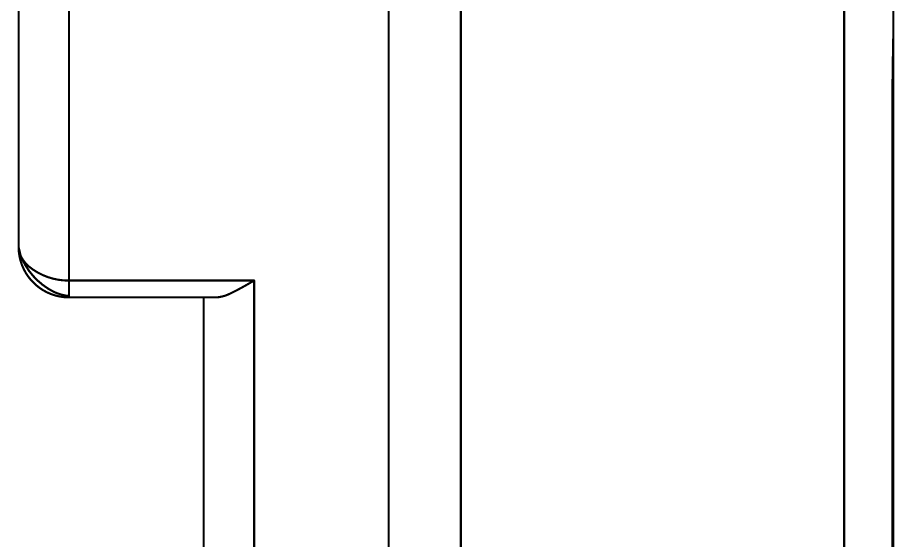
# Model space of a CAD drawing. Header units: inches. Extents: x 0 to 35.2, y -0.7 to 15.9.
# Drawn here: x 33.7082 to 33.9134, y 5.0923 to 5.2146 of the extents above; entities that cross this region are included whole.
import ezdxf

# ---------------------------------------------------------------- set-up
doc = ezdxf.new("R2010")
doc.units = ezdxf.units.IN
doc.header["$MEASUREMENT"] = 0
doc.layers.add('Dimensions', color=6, linetype='Continuous')

msp = doc.modelspace()

# ---------------------------------------------------------------- linework, layer by layer
at = {"layer": 'Dimensions'}
for points in [[(33.79502, 4.97749, 0.0005, 0.0005, 0), (33.79502, 5.69483, 0.0005, 0.0005, 0)], [(33.9016, 4.97573, 0.0005, 0.0005, 0), (33.9016, 5.6966, 0.0005, 0.0005, 0)], [(33.8119, 5.04154, 0.0005, 0.0005, 0), (33.8119, 5.63079, 0.0005, 0.0005, 0)], [(33.72022, 5.15309, 0.0005, 0.0005, 0), (33.72022, 5.51923, 0.0005, 0.0005, 0)], [(33.7084, 5.16097, 0.0005, 0.0005, 0), (33.7084, 5.51136, 0.0005, 0.0005, 0)], [(33.91313, 5.21313, 0.0005, 0.0005, 0), (33.91313, 5.24397, 0.0005, 0.0005, 0)], [(33.9131, 5.2101, 0.0005, 0.0005, 0), (33.91313, 5.21313, 0.0005, 0.0005, 0)], [(33.91313, 5.19706, 0.0005, 0.0005, 0), (33.91313, 5.21313, 0.0005, 0.0005, 0)], [(33.91304, 5.20693, 0.0005, 0.0005, 0), (33.9131, 5.2101, 0.0005, 0.0005, 0)], [(33.91298, 5.20369, 0.0005, 0.0005, 0), (33.91304, 5.20693, 0.0005, 0.0005, 0)], [(33.91292, 5.19706, 0.0005, 0.0005, -0.004373), (33.91298, 5.20369, 0.0005, 0.0005, 0)], [(33.91292, 5.04482, 0.0005, 0.0005, 0), (33.91292, 5.19706, 0.0005, 0.0005, 0)], [(33.91292, 5.19706, 0.0005, 0.0005, 0), (33.91313, 5.19706, 0.0005, 0.0005, 0)], [(33.91313, 5.04482, 0.0005, 0.0005, 0), (33.91313, 5.19706, 0.0005, 0.0005, 0)], [(33.7084, 5.16097, 0.0005, 0.0005, 0), (33.70898, 5.15848, 0.0005, 0.0005, 0)], [(33.70904, 5.15856, 0.0005, 0.0005, -0.123946), (33.7084, 5.16097, 0.0005, 0.0005, 0)], [(33.72022, 5.14915, 0.0005, 0.0005, -0.414214), (33.7084, 5.16097, 0.0005, 0.0005, 0)], [(33.71668, 5.15043, 0.0005, 0.0005, -0.191623), (33.70866, 5.15944, 0.0005, 0.0005, 0)], [(33.71078, 5.15641, 0.0005, 0.0005, -0.088176), (33.70904, 5.15856, 0.0005, 0.0005, 0)], [(33.72022, 5.15309, 0.0005, 0.0005, -0.17721), (33.71078, 5.15641, 0.0005, 0.0005, 0)], [(33.72022, 5.15309, 0.0005, 0.0005, 0), (33.76352, 5.15309, 0.0005, 0.0005, 0)], [(33.72022, 5.15158, 0.0005, 0.0005, 0), (33.72022, 5.15309, 0.0005, 0.0005, 0)], [(33.76166, 5.15202, 0.0005, 0.0005, 0), (33.76352, 5.15309, 0.0005, 0.0005, 0)], [(33.76352, 4.97749, 0.0005, 0.0005, 0), (33.76352, 5.15309, 0.0005, 0.0005, 0)], [(33.72022, 5.14915, 0.0005, 0.0005, 0), (33.72022, 5.15158, 0.0005, 0.0005, 0)], [(33.75982, 5.15101, 0.0005, 0.0005, -0.012921), (33.75801, 5.1501, 0.0005, 0.0005, 0)], [(33.76166, 5.15202, 0.0005, 0.0005, -0.00735), (33.75982, 5.15101, 0.0005, 0.0005, 0)], [(33.72022, 5.14946, 0.0005, 0.0005, -0.077143), (33.71668, 5.15043, 0.0005, 0.0005, 0)], [(33.72022, 5.14915, 0.0005, 0.0005, 0), (33.75472, 5.14915, 0.0005, 0.0005, 0)], [(33.75171, 4.98614, 0.0005, 0.0005, 0), (33.75171, 5.14915, 0.0005, 0.0005, 0)], [(33.75801, 5.1501, 0.0005, 0.0005, -0.102909), (33.75472, 5.14915, 0.0005, 0.0005, 0)]]:
    msp.add_lwpolyline(points, format="xyseb", dxfattribs=at)
for points in [[(33.913, 5.21313, 0.00025, 0.00025, 1), (33.91325, 5.21313, 0.00025, 0.00025, 1)], [(33.913, 5.21313, 0.00025, 0.00025, 1), (33.91325, 5.21313, 0.00025, 0.00025, 1)], [(33.913, 5.21313, 0.00025, 0.00025, 1), (33.91325, 5.21313, 0.00025, 0.00025, 1)], [(33.91298, 5.2101, 0.00025, 0.00025, 1), (33.91323, 5.2101, 0.00025, 0.00025, 1)], [(33.91298, 5.2101, 0.00025, 0.00025, 1), (33.91323, 5.2101, 0.00025, 0.00025, 1)], [(33.91292, 5.20693, 0.00025, 0.00025, 1), (33.91317, 5.20693, 0.00025, 0.00025, 1)], [(33.91292, 5.20693, 0.00025, 0.00025, 1), (33.91317, 5.20693, 0.00025, 0.00025, 1)], [(33.91286, 5.20369, 0.00025, 0.00025, 1), (33.91311, 5.20369, 0.00025, 0.00025, 1)], [(33.91286, 5.20369, 0.00025, 0.00025, 1), (33.91311, 5.20369, 0.00025, 0.00025, 1)], [(33.91279, 5.19706, 0.00025, 0.00025, 1), (33.91304, 5.19706, 0.00025, 0.00025, 1)], [(33.91279, 5.19706, 0.00025, 0.00025, 1), (33.91304, 5.19706, 0.00025, 0.00025, 1)], [(33.91279, 5.19706, 0.00025, 0.00025, 1), (33.91304, 5.19706, 0.00025, 0.00025, 1)], [(33.913, 5.19706, 0.00025, 0.00025, 1), (33.91325, 5.19706, 0.00025, 0.00025, 1)], [(33.913, 5.19706, 0.00025, 0.00025, 1), (33.91325, 5.19706, 0.00025, 0.00025, 1)], [(33.913, 5.19706, 0.00025, 0.00025, 1), (33.91325, 5.19706, 0.00025, 0.00025, 1)], [(33.70828, 5.16097, 0.00025, 0.00025, 1), (33.70853, 5.16097, 0.00025, 0.00025, 1)], [(33.70828, 5.16097, 0.00025, 0.00025, 1), (33.70853, 5.16097, 0.00025, 0.00025, 1)], [(33.70828, 5.16097, 0.00025, 0.00025, 1), (33.70853, 5.16097, 0.00025, 0.00025, 1)], [(33.70828, 5.16097, 0.00025, 0.00025, 1), (33.70853, 5.16097, 0.00025, 0.00025, 1)], [(33.70853, 5.15944, 0.00025, 0.00025, 1), (33.70878, 5.15944, 0.00025, 0.00025, 1)], [(33.70886, 5.15848, 0.00025, 0.00025, 1), (33.70911, 5.15848, 0.00025, 0.00025, 1)], [(33.70891, 5.15856, 0.00025, 0.00025, 1), (33.70916, 5.15856, 0.00025, 0.00025, 1)], [(33.70891, 5.15856, 0.00025, 0.00025, 1), (33.70916, 5.15856, 0.00025, 0.00025, 1)], [(33.71066, 5.15641, 0.00025, 0.00025, 1), (33.71091, 5.15641, 0.00025, 0.00025, 1)], [(33.71066, 5.15641, 0.00025, 0.00025, 1), (33.71091, 5.15641, 0.00025, 0.00025, 1)], [(33.72009, 5.15309, 0.00025, 0.00025, 1), (33.72034, 5.15309, 0.00025, 0.00025, 1)], [(33.72009, 5.15309, 0.00025, 0.00025, 1), (33.72034, 5.15309, 0.00025, 0.00025, 1)], [(33.72009, 5.15309, 0.00025, 0.00025, 1), (33.72034, 5.15309, 0.00025, 0.00025, 1)], [(33.72009, 5.15309, 0.00025, 0.00025, 1), (33.72034, 5.15309, 0.00025, 0.00025, 1)], [(33.7634, 5.15309, 0.00025, 0.00025, 1), (33.76365, 5.15309, 0.00025, 0.00025, 1)], [(33.7634, 5.15309, 0.00025, 0.00025, 1), (33.76365, 5.15309, 0.00025, 0.00025, 1)], [(33.7634, 5.15309, 0.00025, 0.00025, 1), (33.76365, 5.15309, 0.00025, 0.00025, 1)], [(33.72009, 5.15158, 0.00025, 0.00025, 1), (33.72034, 5.15158, 0.00025, 0.00025, 1)], [(33.72009, 5.15158, 0.00025, 0.00025, 1), (33.72034, 5.15158, 0.00025, 0.00025, 1)], [(33.75969, 5.15101, 0.00025, 0.00025, 1), (33.75994, 5.15101, 0.00025, 0.00025, 1)], [(33.75969, 5.15101, 0.00025, 0.00025, 1), (33.75994, 5.15101, 0.00025, 0.00025, 1)], [(33.76153, 5.15202, 0.00025, 0.00025, 1), (33.76178, 5.15202, 0.00025, 0.00025, 1)], [(33.76153, 5.15202, 0.00025, 0.00025, 1), (33.76178, 5.15202, 0.00025, 0.00025, 1)], [(33.71655, 5.15043, 0.00025, 0.00025, 1), (33.7168, 5.15043, 0.00025, 0.00025, 1)], [(33.71655, 5.15043, 0.00025, 0.00025, 1), (33.7168, 5.15043, 0.00025, 0.00025, 1)], [(33.72009, 5.14946, 0.00025, 0.00025, 1), (33.72034, 5.14946, 0.00025, 0.00025, 1)], [(33.72009, 5.14915, 0.00025, 0.00025, 1), (33.72034, 5.14915, 0.00025, 0.00025, 1)], [(33.72009, 5.14915, 0.00025, 0.00025, 1), (33.72034, 5.14915, 0.00025, 0.00025, 1)], [(33.72009, 5.14915, 0.00025, 0.00025, 1), (33.72034, 5.14915, 0.00025, 0.00025, 1)], [(33.75159, 5.14915, 0.00025, 0.00025, 1), (33.75184, 5.14915, 0.00025, 0.00025, 1)], [(33.75459, 5.14915, 0.00025, 0.00025, 1), (33.75484, 5.14915, 0.00025, 0.00025, 1)], [(33.75459, 5.14915, 0.00025, 0.00025, 1), (33.75484, 5.14915, 0.00025, 0.00025, 1)], [(33.75788, 5.1501, 0.00025, 0.00025, 1), (33.75813, 5.1501, 0.00025, 0.00025, 1)], [(33.75788, 5.1501, 0.00025, 0.00025, 1), (33.75813, 5.1501, 0.00025, 0.00025, 1)]]:
    msp.add_lwpolyline(points, format="xyseb", close=True, dxfattribs=at)

doc.saveas('drawing.dxf')
